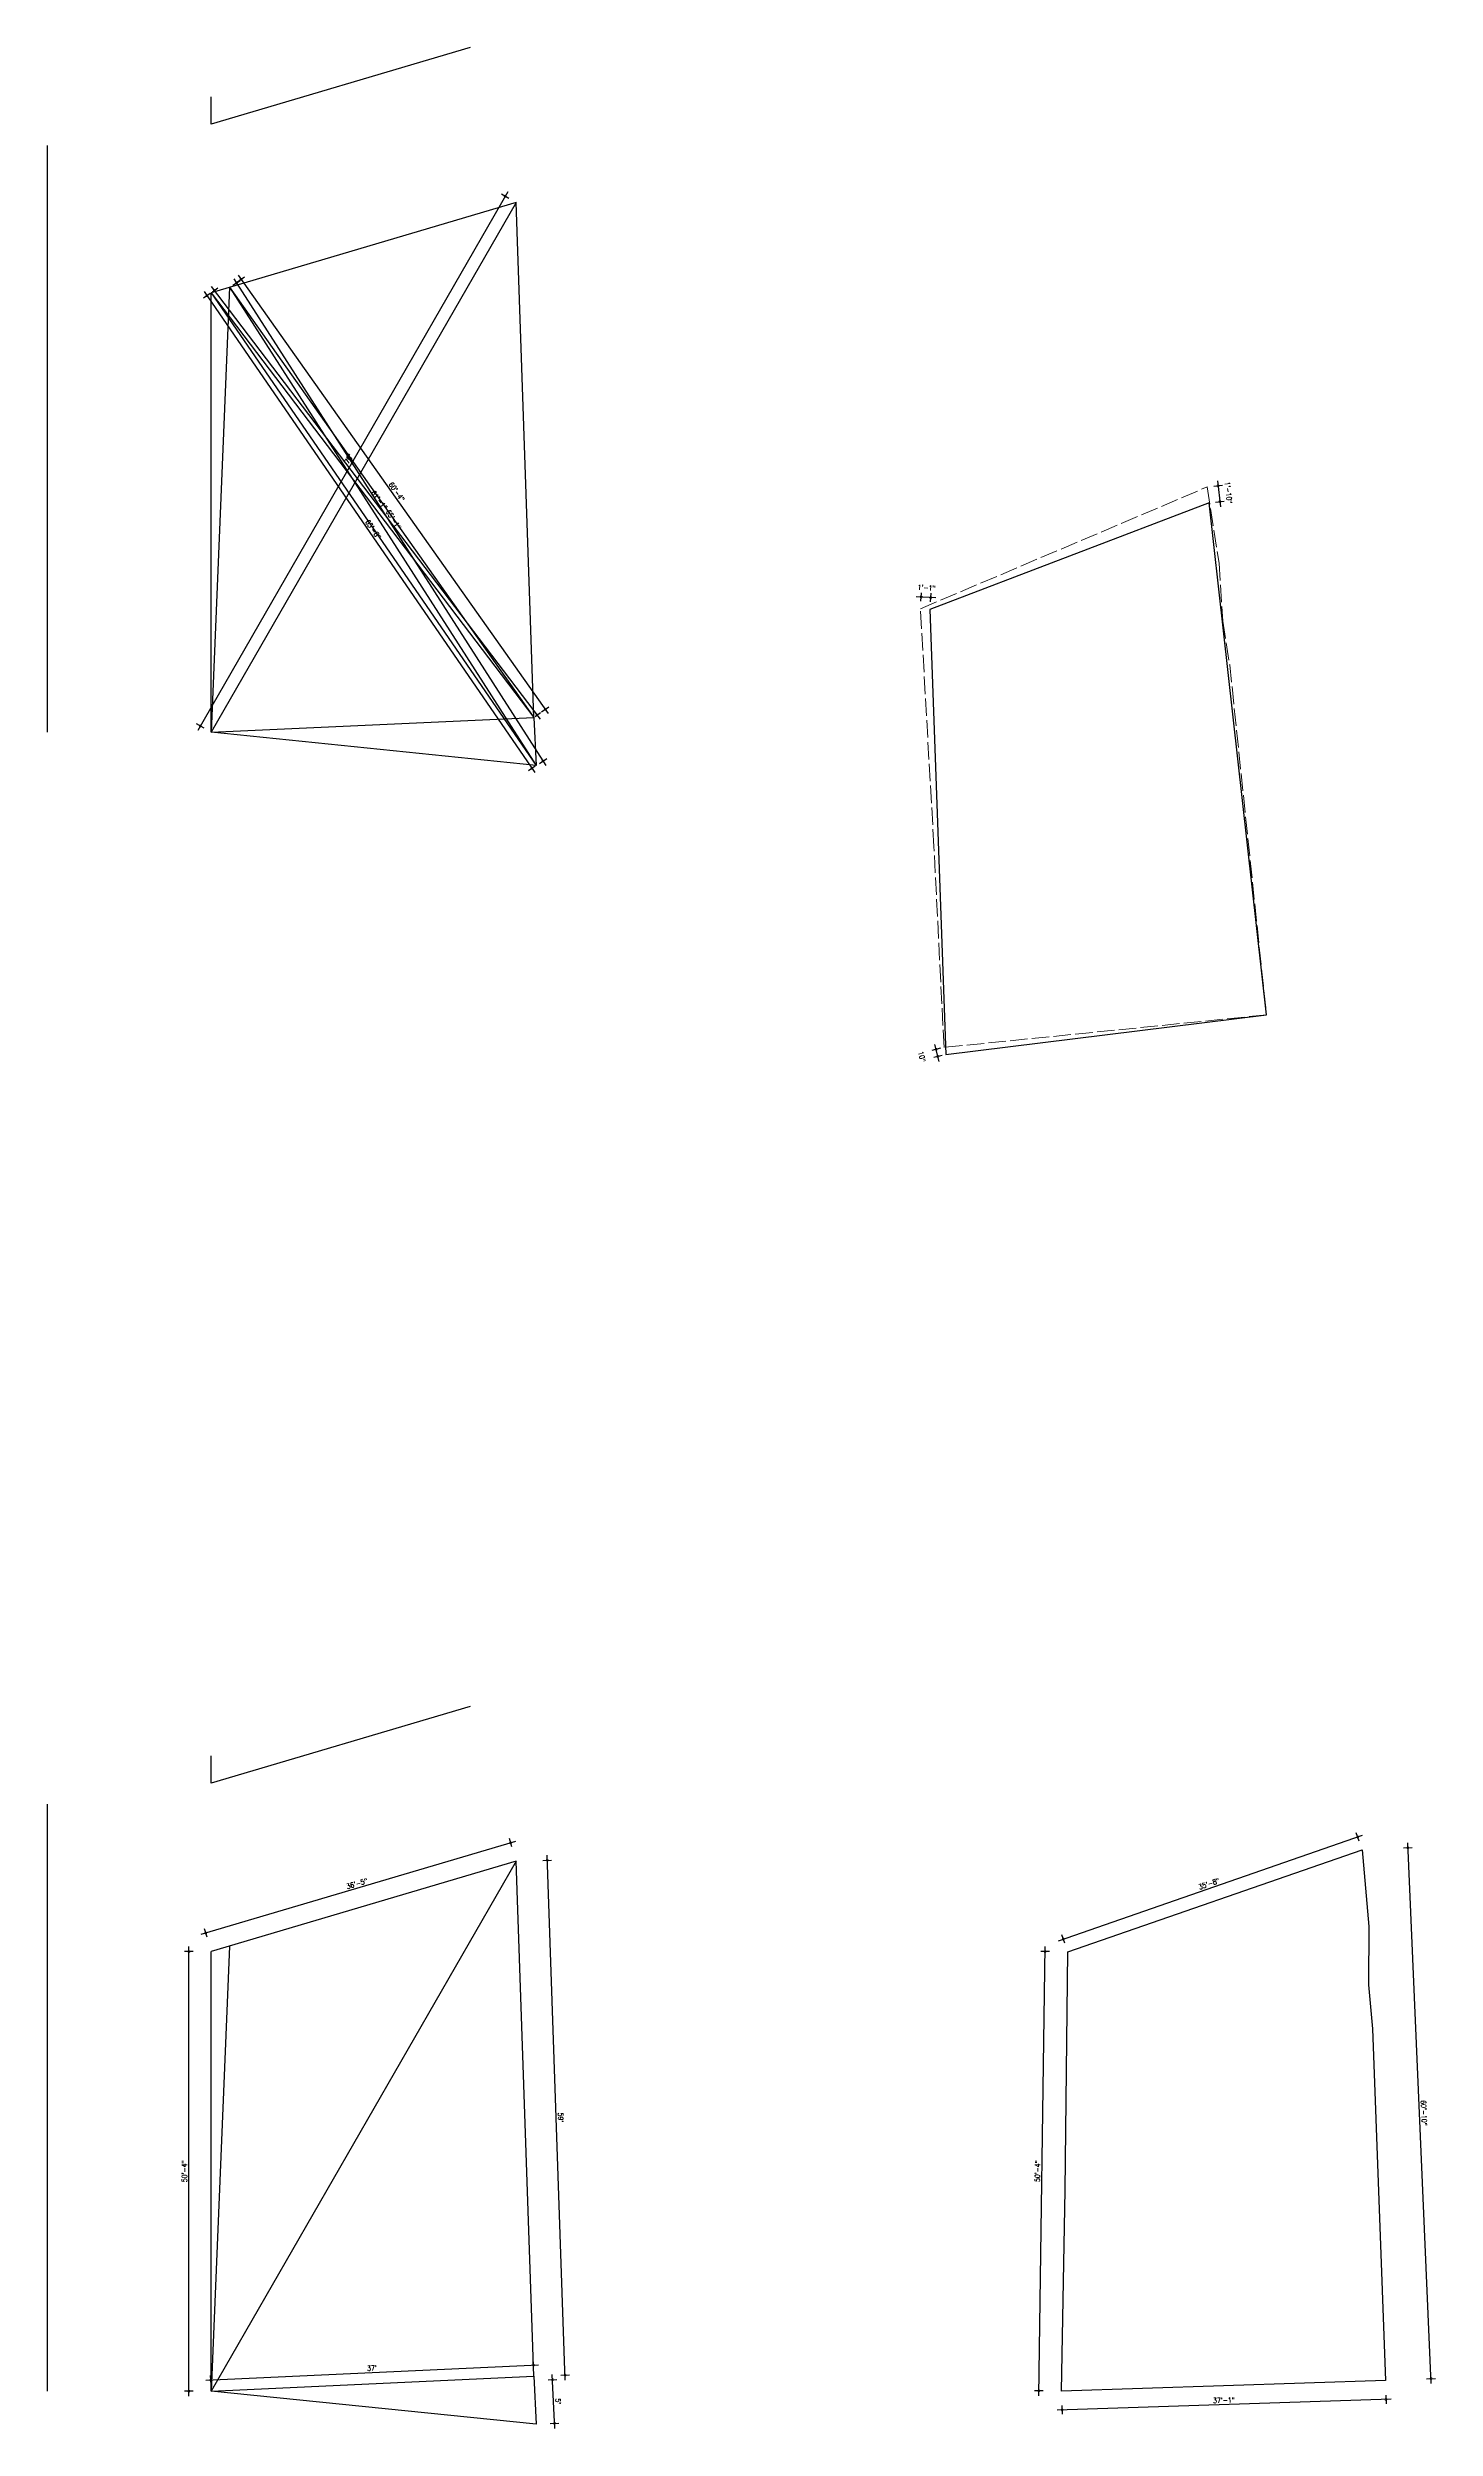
# Model space of a CAD drawing. Header units: inches. Extents: x -9985691 to 3643, y -3269800 to 4788.
# Drawn here: x -4993116 to -4991209, y -3263926 to -3260655 of the extents above; entities that cross this region are included whole.
import ezdxf

# ---------------------------------------------------------------- set-up
doc = ezdxf.new("R2010")
doc.units = ezdxf.units.IN
doc.header["$LTSCALE"] = 2
doc.header["$MEASUREMENT"] = 0
doc.header["$PDMODE"] = 34
doc.linetypes.add('ACAD_ISO02W100', pattern=[15, 12, -3])
doc.layers.get('0').update_dxf_attribs({"linetype": 'CONTINUOUS'})
doc.layers.get('DEFPOINTS').update_dxf_attribs({"color": 141, "linetype": 'CONTINUOUS'})
doc.layers.add('furniture', color=31, linetype='CONTINUOUS')
doc.layers.add('HATCH', color=60, linetype='ACAD_ISO02W100', lineweight=13)
doc.styles.add('ROMANS', font='Romans.shx', dxfattribs={"width": 0.8})
doc.dimstyles.new('8 SCALE', dxfattribs={"dimscale": 0, "dimtxt": 7, "dimasz": 6, "dimexe": 6, "dimexo": 2, "dimgap": 2, "dimtad": 1, "dimdec": 0, "dimzin": 0, "dimdsep": 46, "dimlunit": 4, "dimtxsty": 'ROMANS', "dimblk": 'DOTSMALL', "dimcen": 0, "dimdle": 7, "dimclrd": 8, "dimclre": 8, "dimclrt": 3, "dimadec": 0, "dimazin": 0, "dimtfac": 1, "dimtdec": 0, "dimtofl": 0, "dimtmove": 2, "dimatfit": 3, "dimfxl": 6, "dimfxlon": 1, "dimtolj": 1, "dimtzin": 0, "dimarcsym": 0})

# ---------------------------------------------------------------- blocks, each defined once
blk = doc.blocks.new('_DOTSMALL')
at = {"color": 0, "linetype": 'ByBlock', "const_width": 0.5}
blk.add_lwpolyline([(-0.0625, 0, 1), (0.0625, 0, 1)], format="xyb", close=True, dxfattribs=at)
blk = doc.blocks.new('*D444')
at = {"color": 8, "lineweight": -2, "ltscale": 0.5, "transparency": 16777216}
for p, q in [((-4992855.4, -3260976.5), (-4992845.6, -3260969.6)), ((-4992854.6, -3260967.3), (-4992428.2, -3261569.8)), ((-4992437.2, -3261567.5), (-4992427.4, -3261560.6))]:
    blk.add_line(p, q, dxfattribs=at)
at = {"layer": 'DEFPOINTS', "color": 0, "ltscale": 0.5, "transparency": 16777216}
for p in [(-4992866.1, -3260984), (-4992447.8, -3261575), (-4992432.3, -3261564.1)]:
    blk.add_point(p, dxfattribs=at)
at = {"color": 8, "lineweight": -2, "ltscale": 0.5, "transparency": 16777216, "xscale": 6, "yscale": 6, "zscale": 6}
for p, rotation in [((-4992850.5, -3260973), 125.2861625168932), ((-4992432.3, -3261564.1), 305.2861625168932)]:
    blk.add_blockref('_DOTSMALL', p, dxfattribs=dict(at, rotation=rotation))
at = {"color": 3, "ltscale": 0.5, "transparency": 16777216, "insert": (-4992636.4, -3261265), "char_height": 7, "attachment_point": 5, "rotation": 305.2862, "style": 'ROMANS'}
blk.add_mtext('\\A1;60\'-4"', dxfattribs=at)
blk = doc.blocks.new('*D445')
at = {"color": 8, "lineweight": -2, "ltscale": 0.5, "transparency": 16777216}
for p, q in [((-4992861.7, -3260981.2), (-4992851.6, -3260974.8)), ((-4992860.5, -3260972.1), (-4992431.5, -3261640.9)), ((-4992440.3, -3261638.2), (-4992430.2, -3261631.7))]:
    blk.add_line(p, q, dxfattribs=at)
at = {"layer": 'DEFPOINTS', "color": 0, "ltscale": 0.5, "transparency": 16777216}
for p in [(-4992866.1, -3260984), (-4992444.6, -3261641), (-4992435.3, -3261635)]:
    blk.add_point(p, dxfattribs=at)
at = {"color": 8, "lineweight": -2, "ltscale": 0.5, "transparency": 16777216, "xscale": 6, "yscale": 6, "zscale": 6}
for p, rotation in [((-4992856.7, -3260978), 122.6791792936752), ((-4992435.3, -3261635), 302.6791792936752)]:
    blk.add_blockref('_DOTSMALL', p, dxfattribs=dict(at, rotation=rotation))
at = {"color": 3, "ltscale": 0.5, "transparency": 16777216, "insert": (-4992640.8, -3261303.2), "char_height": 7, "attachment_point": 5, "rotation": 302.6792, "style": 'ROMANS'}
blk.add_mtext('\\A1;65\'-1"', dxfattribs=at)
blk = doc.blocks.new('*D446')
at = {"color": 8, "lineweight": -2, "ltscale": 0.5, "transparency": 16777216}
for p, q in [((-4992901.2, -3260989.8), (-4992446.5, -3261650.8)), ((-4992893, -3260992.6), (-4992902.1, -3260998.9)), ((-4992446.3, -3261642.1), (-4992455.5, -3261648.4))]:
    blk.add_line(p, q, dxfattribs=at)
at = {"layer": 'DEFPOINTS', "color": 0, "ltscale": 0.5, "transparency": 16777216}
for p in [(-4992891.3, -3260991.5), (-4992450.5, -3261645), (-4992444.6, -3261641)]:
    blk.add_point(p, dxfattribs=at)
at = {"color": 8, "lineweight": -2, "ltscale": 0.5, "transparency": 16777216, "xscale": 6, "yscale": 6, "zscale": 6}
for p, rotation in [((-4992897.2, -3260995.5), 124.5188354522615), ((-4992450.5, -3261645), 304.5188354522615)]:
    blk.add_blockref('_DOTSMALL', p, dxfattribs=dict(at, rotation=rotation))
at = {"color": 3, "ltscale": 0.5, "transparency": 16777216, "insert": (-4992668.8, -3261316.8), "char_height": 7, "attachment_point": 5, "rotation": 304.5188, "style": 'ROMANS'}
blk.add_mtext('\\A1;65\'-8"', dxfattribs=at)
blk = doc.blocks.new('*D447')
at = {"color": 8, "lineweight": -2, "ltscale": 0.5, "transparency": 16777216}
for p, q in [((-4992891.4, -3260982.8), (-4992439.4, -3261577.5)), ((-4992889.7, -3260990.3), (-4992882.4, -3260984.7)), ((-4992446.2, -3261573.8), (-4992438.9, -3261568.3))]:
    blk.add_line(p, q, dxfattribs=at)
at = {"layer": 'DEFPOINTS', "color": 0, "ltscale": 0.5, "transparency": 16777216}
for p in [(-4992891.3, -3260991.5), (-4992447.8, -3261575), (-4992443.6, -3261571.9)]:
    blk.add_point(p, dxfattribs=at)
at = {"color": 8, "lineweight": -2, "ltscale": 0.5, "transparency": 16777216, "xscale": 6, "yscale": 6, "zscale": 6}
for p, rotation in [((-4992887.2, -3260988.3), 127.2364378178226), ((-4992443.6, -3261571.9), 307.2364378178227)]:
    blk.add_blockref('_DOTSMALL', p, dxfattribs=dict(at, rotation=rotation))
at = {"color": 3, "ltscale": 0.5, "transparency": 16777216, "insert": (-4992660.5, -3261276.4), "char_height": 7, "attachment_point": 5, "rotation": 307.2364, "style": 'ROMANS'}
blk.add_mtext('\\A1;61\'-1"', dxfattribs=at)
blk = doc.blocks.new('*D448')
at = {"color": 8, "lineweight": -2, "ltscale": 0.5, "transparency": 16777216}
for p, q in [((-4991508.2, -3261249.7), (-4991504.2, -3261285.5)), ((-4991513.3, -3261257.3), (-4991501.4, -3261255.9)), ((-4991510.9, -3261279.2), (-4991499, -3261277.9))]:
    blk.add_line(p, q, dxfattribs=at)
at = {"layer": 'DEFPOINTS', "color": 0, "ltscale": 0.5, "transparency": 16777216}
for p in [(-4991522.3, -3261258.3), (-4991519.8, -3261280.2), (-4991504.9, -3261278.5)]:
    blk.add_point(p, dxfattribs=at)
at = {"color": 8, "lineweight": -2, "ltscale": 0.5, "transparency": 16777216, "xscale": 6, "yscale": 6, "zscale": 6}
for p, rotation in [((-4991507.4, -3261256.6), 96.38714224841213), ((-4991504.9, -3261278.5), 276.3871422484121)]:
    blk.add_blockref('_DOTSMALL', p, dxfattribs=dict(at, rotation=rotation))
at = {"color": 3, "ltscale": 0.5, "transparency": 16777216, "insert": (-4991493.1, -3261266.1), "char_height": 7, "attachment_point": 5, "rotation": 276.3871, "style": 'ROMANS'}
blk.add_mtext('\\A1;1\'-10"', dxfattribs=at)
blk = doc.blocks.new('*D449')
at = {"color": 8, "lineweight": -2, "ltscale": 0.5, "transparency": 16777216}
for p, q in [((-4991895.4, -3261410.9), (-4991922.5, -3261409.1)), ((-4991915.9, -3261415.5), (-4991915.1, -3261403.6)), ((-4991902.8, -3261416.4), (-4991902, -3261404.4))]:
    blk.add_line(p, q, dxfattribs=at)
at = {"layer": 'DEFPOINTS', "color": 0, "ltscale": 0.5, "transparency": 16777216}
for p in [(-4991915.5, -3261409.6), (-4991916.6, -3261425.8), (-4991903.5, -3261426.6)]:
    blk.add_point(p, dxfattribs=at)
at = {"color": 8, "lineweight": -2, "ltscale": 0.5, "transparency": 16777216, "xscale": 6, "yscale": 6, "zscale": 6}
for p, rotation in [((-4991915.5, -3261409.6), 176.2030623867262), ((-4991902.4, -3261410.4), 356.2030623867262)]:
    blk.add_blockref('_DOTSMALL', p, dxfattribs=dict(at, rotation=rotation))
at = {"color": 3, "ltscale": 0.5, "transparency": 16777216, "insert": (-4991908.1, -3261396.8), "char_height": 7, "attachment_point": 5, "rotation": 356.2031, "style": 'ROMANS'}
blk.add_mtext('\\A1;1\'-1"', dxfattribs=at)
blk = doc.blocks.new('*D450')
at = {"color": 8, "lineweight": -2, "ltscale": 0.5, "transparency": 16777216}
for p, q in [((-4991889.1, -3262029.7), (-4991900.8, -3262032.6)), ((-4991890.8, -3262047.7), (-4991896.6, -3262024.4)), ((-4991886.7, -3262039.5), (-4991898.3, -3262042.4))]:
    blk.add_line(p, q, dxfattribs=at)
at = {"layer": 'DEFPOINTS', "color": 0, "ltscale": 0.5, "transparency": 16777216}
for p in [(-4991894.9, -3262031.1), (-4991884.1, -3262028.5), (-4991881.7, -3262038.3)]:
    blk.add_point(p, dxfattribs=at)
at = {"color": 8, "lineweight": -2, "ltscale": 0.5, "transparency": 16777216, "xscale": 6, "yscale": 6, "zscale": 6}
for p, rotation in [((-4991894.9, -3262031.1), 104.0074062440196), ((-4991892.5, -3262040.9), 284.0074062440196)]:
    blk.add_blockref('_DOTSMALL', p, dxfattribs=dict(at, rotation=rotation))
at = {"color": 3, "ltscale": 0.5, "transparency": 16777216, "insert": (-4991914.6, -3262041.3), "char_height": 7, "attachment_point": 5, "rotation": 284.0074, "style": 'ROMANS'}
blk.add_mtext('\\A1;10"', dxfattribs=at)
blk = doc.blocks.new('*D452')
at = {"color": 8, "lineweight": -2, "ltscale": 0.5, "transparency": 16777216}
for p, q in [((-4992428.2, -3263859.6), (-4992416.2, -3263859)), ((-4992419, -3263926.2), (-4992422.6, -3263852.3)), ((-4992425.3, -3263919.5), (-4992413.4, -3263918.9))]:
    blk.add_line(p, q, dxfattribs=at)
at = {"layer": 'DEFPOINTS', "color": 0, "ltscale": 0.5, "transparency": 16777216}
for p in [(-4992447.5, -3263860.5), (-4992422.2, -3263859.3), (-4992444.6, -3263920.4)]:
    blk.add_point(p, dxfattribs=at)
at = {"color": 8, "lineweight": -2, "ltscale": 0.5, "transparency": 16777216, "xscale": 6, "yscale": 6, "zscale": 6}
for p, rotation in [((-4992422.2, -3263859.3), 92.74554425448545), ((-4992419.3, -3263919.2), 272.7455442544855)]:
    blk.add_blockref('_DOTSMALL', p, dxfattribs=dict(at, rotation=rotation))
at = {"color": 3, "ltscale": 0.5, "transparency": 16777216, "insert": (-4992414.6, -3263889), "char_height": 7, "attachment_point": 5, "rotation": 272.7455, "style": 'ROMANS'}
blk.add_mtext("\\A1;5'", dxfattribs=at)
blk = doc.blocks.new('*D453')
at = {"color": 8, "lineweight": -2, "ltscale": 0.5, "transparency": 16777216}
for p, q in [((-4991252.5, -3263128.6), (-4991240.5, -3263128.1)), ((-4991214.4, -3263864.7), (-4991246.8, -3263121.4)), ((-4991220.7, -3263858), (-4991208.7, -3263857.5))]:
    blk.add_line(p, q, dxfattribs=at)
at = {"layer": 'DEFPOINTS', "color": 0, "ltscale": 0.5, "transparency": 16777216}
for p in [(-4991309.3, -3263131.1), (-4991246.5, -3263128.4), (-4991277.5, -3263860.5)]:
    blk.add_point(p, dxfattribs=at)
at = {"color": 8, "lineweight": -2, "ltscale": 0.5, "transparency": 16777216, "xscale": 6, "yscale": 6, "zscale": 6}
for p, rotation in [((-4991246.5, -3263128.4), 92.49755275602173), ((-4991214.7, -3263857.7), 272.4975527560218)]:
    blk.add_blockref('_DOTSMALL', p, dxfattribs=dict(at, rotation=rotation))
at = {"color": 3, "ltscale": 0.5, "transparency": 16777216, "insert": (-4991224.4, -3263492.8), "char_height": 7, "attachment_point": 5, "rotation": 272.4976, "style": 'ROMANS'}
blk.add_mtext('\\A1;60\'-10"', dxfattribs=at)
blk = doc.blocks.new('*D454')
at = {"color": 8, "lineweight": -2, "ltscale": 0.5, "transparency": 16777216}
for p, q in [((-4992435.5, -3263145.7), (-4992423.5, -3263145.2)), ((-4992404.8, -3263860), (-4992429.8, -3263138.5)), ((-4992411, -3263853.2), (-4992399.1, -3263852.8))]:
    blk.add_line(p, q, dxfattribs=at)
at = {"layer": 'DEFPOINTS', "color": 0, "ltscale": 0.5, "transparency": 16777216}
for p in [(-4992472.3, -3263146.9), (-4992429.5, -3263145.5), (-4992447.8, -3263854.5)]:
    blk.add_point(p, dxfattribs=at)
at = {"color": 8, "lineweight": -2, "ltscale": 0.5, "transparency": 16777216, "xscale": 6, "yscale": 6, "zscale": 6}
for p, rotation in [((-4992429.5, -3263145.5), 91.98281161523738), ((-4992405, -3263853), 271.9828116152374)]:
    blk.add_blockref('_DOTSMALL', p, dxfattribs=dict(at, rotation=rotation))
at = {"color": 3, "ltscale": 0.5, "transparency": 16777216, "insert": (-4992411.1, -3263499), "char_height": 7, "attachment_point": 5, "rotation": 271.9828, "style": 'ROMANS'}
blk.add_mtext("\\A1;59'", dxfattribs=at)
blk = doc.blocks.new('*D455')
at = {"color": 8, "lineweight": -2, "ltscale": 0.5, "transparency": 16777216}
for p, q in [((-4992916, -3263271), (-4992928, -3263271)), ((-4992922, -3263882), (-4992922, -3263264)), ((-4992916, -3263875), (-4992928, -3263875))]:
    blk.add_line(p, q, dxfattribs=at)
at = {"layer": 'DEFPOINTS', "color": 0, "ltscale": 0.5, "transparency": 16777216}
for p in [(-4992922, -3263271), (-4992891.3, -3263271), (-4992891.3, -3263875)]:
    blk.add_point(p, dxfattribs=at)
at = {"color": 8, "lineweight": -2, "ltscale": 0.5, "transparency": 16777216, "xscale": 6, "yscale": 6, "zscale": 6}
for p, rotation in [((-4992922, -3263271), 90), ((-4992922, -3263875), 270)]:
    blk.add_blockref('_DOTSMALL', p, dxfattribs=dict(at, rotation=rotation))
at = {"color": 3, "ltscale": 0.5, "transparency": 16777216, "insert": (-4992928.2, -3263573), "char_height": 7, "attachment_point": 5, "rotation": 90, "style": 'ROMANS'}
blk.add_mtext('\\A1;50\'-4"', dxfattribs=at)
blk = doc.blocks.new('*D456')
at = {"color": 8, "lineweight": -2, "ltscale": 0.5, "transparency": 16777216}
for p, q in [((-4992478.1, -3263127.2), (-4992481.5, -3263115.7)), ((-4992473.1, -3263119.5), (-4992905.6, -3263247.5)), ((-4992897.2, -3263251.2), (-4992900.6, -3263239.7))]:
    blk.add_line(p, q, dxfattribs=at)
at = {"layer": 'DEFPOINTS', "color": 0, "ltscale": 0.5, "transparency": 16777216}
for p in [(-4992472.3, -3263146.9), (-4992898.9, -3263245.5), (-4992891.3, -3263271)]:
    blk.add_point(p, dxfattribs=at)
at = {"color": 8, "lineweight": -2, "ltscale": 0.5, "transparency": 16777216, "xscale": 6, "yscale": 6, "zscale": 6}
for p, rotation in [((-4992479.8, -3263121.5), 16.4869188262913), ((-4992898.9, -3263245.5), 196.4869188262913)]:
    blk.add_blockref('_DOTSMALL', p, dxfattribs=dict(at, rotation=rotation))
at = {"color": 3, "ltscale": 0.5, "transparency": 16777216, "insert": (-4992691.1, -3263177.6), "char_height": 7, "attachment_point": 5, "rotation": 16.4869, "style": 'ROMANS'}
blk.add_mtext('\\A1;36\'-5"', dxfattribs=at)
blk = doc.blocks.new('*D457')
at = {"color": 8, "lineweight": -2, "ltscale": 0.5, "transparency": 16777216}
for p, q in [((-4992448.2, -3263845.3), (-4992448.8, -3263833.3)), ((-4992899, -3263860.1), (-4992441.5, -3263839)), ((-4992891.7, -3263865.7), (-4992892.3, -3263853.7))]:
    blk.add_line(p, q, dxfattribs=at)
at = {"layer": 'DEFPOINTS', "color": 0, "ltscale": 0.5, "transparency": 16777216}
for p in [(-4992448.5, -3263839.3), (-4992447.8, -3263854.5), (-4992891.3, -3263875)]:
    blk.add_point(p, dxfattribs=at)
at = {"color": 8, "lineweight": -2, "ltscale": 0.5, "transparency": 16777216, "xscale": 6, "yscale": 6, "zscale": 6}
for p, rotation in [((-4992448.5, -3263839.3), 2.638984679658408), ((-4992892, -3263859.7), 182.6389846796584)]:
    blk.add_blockref('_DOTSMALL', p, dxfattribs=dict(at, rotation=rotation))
at = {"color": 3, "ltscale": 0.5, "transparency": 16777216, "insert": (-4992670.5, -3263843.4), "char_height": 7, "attachment_point": 5, "rotation": 2.639, "style": 'ROMANS'}
blk.add_mtext("\\A1;37'", dxfattribs=at)
blk = doc.blocks.new('*D458')
at = {"color": 8, "lineweight": -2, "ltscale": 0.5, "transparency": 16777216}
for p, q in [((-4991269.7, -3263886.2), (-4991728.8, -3263901.1)), ((-4991722, -3263894.9), (-4991721.6, -3263906.9)), ((-4991276.8, -3263880.4), (-4991276.5, -3263892.4))]:
    blk.add_line(p, q, dxfattribs=at)
at = {"layer": 'DEFPOINTS', "color": 0, "ltscale": 0.5, "transparency": 16777216}
for p in [(-4991277.5, -3263860.5), (-4991722.6, -3263875), (-4991721.8, -3263900.9)]:
    blk.add_point(p, dxfattribs=at)
at = {"color": 8, "lineweight": -2, "ltscale": 0.5, "transparency": 16777216, "xscale": 6, "yscale": 6, "zscale": 6}
for p, rotation in [((-4991721.8, -3263900.9), 181.8640260577831), ((-4991276.7, -3263886.4), 1.864026057783113)]:
    blk.add_blockref('_DOTSMALL', p, dxfattribs=dict(at, rotation=rotation))
at = {"color": 3, "ltscale": 0.5, "transparency": 16777216, "insert": (-4991499.4, -3263887.5), "char_height": 7, "attachment_point": 5, "rotation": 1.864, "style": 'ROMANS'}
blk.add_mtext('\\A1;37\'-1"', dxfattribs=at)
blk = doc.blocks.new('*D459')
at = {"color": 8, "lineweight": -2, "ltscale": 0.5, "transparency": 16777216}
for p, q in [((-4991753.8, -3263881.5), (-4991745.1, -3263264)), ((-4991739.2, -3263271.1), (-4991751.2, -3263270.9)), ((-4991747.7, -3263874.6), (-4991759.7, -3263874.4))]:
    blk.add_line(p, q, dxfattribs=at)
at = {"layer": 'DEFPOINTS', "color": 0, "ltscale": 0.5, "transparency": 16777216}
for p in [(-4991745.2, -3263271), (-4991714.1, -3263271.5), (-4991722.6, -3263875)]:
    blk.add_point(p, dxfattribs=at)
at = {"color": 8, "lineweight": -2, "ltscale": 0.5, "transparency": 16777216, "xscale": 6, "yscale": 6, "zscale": 6}
for p, rotation in [((-4991745.2, -3263271), 89.1925866969598), ((-4991753.7, -3263874.5), 269.1925866969598)]:
    blk.add_blockref('_DOTSMALL', p, dxfattribs=dict(at, rotation=rotation))
at = {"color": 3, "ltscale": 0.5, "transparency": 16777216, "insert": (-4991755.7, -3263572.7), "char_height": 7, "attachment_point": 5, "rotation": 89.1926, "style": 'ROMANS'}
blk.add_mtext('\\A1;50\'-4"', dxfattribs=at)
blk = doc.blocks.new('*D460')
at = {"color": 8, "lineweight": -2, "ltscale": 0.5, "transparency": 16777216}
for p, q in [((-4991726.8, -3263256.1), (-4991308.8, -3263111.2)), ((-4991313.5, -3263119.1), (-4991317.4, -3263107.8)), ((-4991718.2, -3263259.5), (-4991722.2, -3263248.2))]:
    blk.add_line(p, q, dxfattribs=at)
at = {"layer": 'DEFPOINTS', "color": 0, "ltscale": 0.5, "transparency": 16777216}
for p in [(-4991315.4, -3263113.5), (-4991309.3, -3263131.1), (-4991714.1, -3263271.5)]:
    blk.add_point(p, dxfattribs=at)
at = {"color": 8, "lineweight": -2, "ltscale": 0.5, "transparency": 16777216, "xscale": 6, "yscale": 6, "zscale": 6}
for p, rotation in [((-4991315.4, -3263113.5), 19.12345683323267), ((-4991720.2, -3263253.8), 199.1234568332327)]:
    blk.add_blockref('_DOTSMALL', p, dxfattribs=dict(at, rotation=rotation))
at = {"color": 3, "ltscale": 0.5, "transparency": 16777216, "insert": (-4991519.8, -3263177.8), "char_height": 7, "attachment_point": 5, "rotation": 19.1235, "style": 'ROMANS'}
blk.add_mtext('\\A1;35\'-8"', dxfattribs=at)
blk = doc.blocks.new('*D540')
at = {"color": 8, "lineweight": -2, "ltscale": 0.5, "transparency": 16777216}
for p, q in [((-4992483.9, -3260852.7), (-4992909.9, -3261592.9)), ((-4992482.2, -3260861.8), (-4992492.6, -3260855.8)), ((-4992901.2, -3261589.8), (-4992911.6, -3261583.8))]:
    blk.add_line(p, q, dxfattribs=at)
at = {"layer": 'DEFPOINTS', "color": 0, "ltscale": 0.5, "transparency": 16777216}
for p in [(-4992472.3, -3260867.5), (-4992906.4, -3261586.8), (-4992891.3, -3261595.5)]:
    blk.add_point(p, dxfattribs=at)
at = {"color": 8, "lineweight": -2, "ltscale": 0.5, "transparency": 16777216, "xscale": 6, "yscale": 6, "zscale": 6}
for p, rotation in [((-4992487.4, -3260858.8), 60.07616839993868), ((-4992906.4, -3261586.8), 240.0761683999387)]:
    blk.add_blockref('_DOTSMALL', p, dxfattribs=dict(at, rotation=rotation))
at = {"color": 3, "ltscale": 0.5, "transparency": 16777216, "insert": (-4992702.3, -3261219.7), "char_height": 7, "attachment_point": 5, "rotation": 60.0762, "style": 'ROMANS'}
blk.add_mtext("\\A1;70'", dxfattribs=at)

msp = doc.modelspace()

# ---------------------------------------------------------------- linework, layer by layer
at = {"ltscale": 0.5}
for p, q in [((-4992535.3, -3260654.6), (-4992891.3, -3260760)), ((-4992891.3, -3260760), (-4992891.3, -3260722.4)), ((-4993116.3, -3261595.5), (-4993116.3, -3260789)), ((-4992472.3, -3260867.5), (-4992891.3, -3260991.5)), ((-4992472.3, -3260867.5), (-4992891.3, -3261595.5)), ((-4992447.8, -3261575), (-4992472.3, -3260867.5)), ((-4992866.1, -3260984), (-4992891.3, -3261595.5)), ((-4992891.3, -3261595.5), (-4992891.3, -3260991.5)), ((-4992891.3, -3260991.5), (-4992447.8, -3261575)), ((-4992891.3, -3260991.5), (-4992444.6, -3261641)), ((-4992866.1, -3260984), (-4992447.8, -3261575)), ((-4992866.1, -3260984), (-4992444.6, -3261641)), ((-4992891.3, -3261595.5), (-4992447.8, -3261575)), ((-4992447.8, -3261575), (-4992444.6, -3261641)), ((-4992444.6, -3261641), (-4992891.3, -3261595.5)), ((-4992535.3, -3262934.1), (-4992891.3, -3263039.4)), ((-4992891.3, -3263039.4), (-4992891.3, -3263001.9)), ((-4993116.3, -3263875), (-4993116.3, -3263068.5)), ((-4992472.3, -3263146.9), (-4992891.3, -3263271)), ((-4992472.3, -3263146.9), (-4992891.3, -3263875)), ((-4992447.8, -3263854.5), (-4992472.3, -3263146.9)), ((-4992866.1, -3263263.5), (-4992891.3, -3263875)), ((-4992891.3, -3263875), (-4992891.3, -3263271)), ((-4992891.3, -3263875), (-4992447.8, -3263854.5)), ((-4992447.8, -3263854.5), (-4992444.6, -3263920.4)), ((-4992444.6, -3263920.4), (-4992891.3, -3263875))]:
    msp.add_line(p, q, dxfattribs=at)
at = {"layer": 'furniture', "ltscale": 7}
for points in [[(-4991903.5, -3261426.6), (-4991881.7, -3262038.3), (-4991441, -3261983.8), (-4991519.8, -3261280.2), (-4991903.5, -3261426.6)], [(-4991714.1, -3263271.5), (-4991309.3, -3263131.1), (-4991300.2, -3263236.6), (-4991300.7, -3263316.7), (-4991295.1, -3263377.3), (-4991277.5, -3263860.5), (-4991722.6, -3263875), (-4991717.7, -3263598.8), (-4991714.1, -3263271.5)]]:
    msp.add_lwpolyline(points, dxfattribs=at)
at = {"layer": 'HATCH', "transparency": 33554661}
msp.add_lwpolyline([(-4991916.6, -3261425.8), (-4991522.3, -3261258.3), (-4991506, -3261362.9), (-4991501.1, -3261442.9), (-4991491.4, -3261502.9), (-4991441, -3261983.8), (-4991884.1, -3262028.5), (-4991898, -3261752.6), (-4991916.6, -3261425.8)], dxfattribs=at)

# ---------------------------------------------------------------- dimensions: what is measured, and where the dimension line sits
at = {"ltscale": 0.5}
for p1, p2, distance, picture, middle in [((-4992472.3, -3260867.5), (-4992891.3, -3261595.5), -17.4, '*D540', (-4992702.3, -3261219.7)), ((-4992891.3, -3260991.5), (-4992444.6, -3261641), -7.1, '*D446', (-4992668.8, -3261316.8)), ((-4992891.3, -3260991.5), (-4992447.8, -3261575), 5.2, '*D447', (-4992660.5, -3261276.4)), ((-4992866.1, -3260984), (-4992447.8, -3261575), 19, '*D444', (-4992636.4, -3261265)), ((-4992866.1, -3260984), (-4992444.6, -3261641), 11.1, '*D445', (-4992640.8, -3261303.2)), ((-4991522.3, -3261258.3), (-4991519.8, -3261280.2), 15, '*D448', (-4991493.1, -3261266.1)), ((-4991903.5, -3261426.6), (-4991916.6, -3261425.8), -16.3, '*D449', (-4991908.1, -3261396.8)), ((-4991881.7, -3262038.3), (-4991884.1, -3262028.5), 11.1, '*D450', (-4991914.6, -3262041.3)), ((-4992472.3, -3263146.9), (-4992891.3, -3263271), -26.6, '*D456', (-4992691.1, -3263177.6)), ((-4991714.1, -3263271.5), (-4991309.3, -3263131.1), 18.7, '*D460', (-4991519.8, -3263177.8)), ((-4992447.8, -3263854.5), (-4992472.3, -3263146.9), -42.8, '*D454', (-4992411.1, -3263499)), ((-4991277.5, -3263860.5), (-4991309.3, -3263131.1), -62.9, '*D453', (-4991224.4, -3263492.8)), ((-4991722.6, -3263875), (-4991714.1, -3263271.5), 31.2, '*D459', (-4991755.7, -3263572.7)), ((-4992891.3, -3263875), (-4992447.8, -3263854.5), 15.2, '*D457', (-4992670.5, -3263843.4)), ((-4992444.6, -3263920.4), (-4992447.5, -3263860.5), -25.3, '*D452', (-4992414.6, -3263889)), ((-4991277.5, -3263860.5), (-4991722.6, -3263875), 25.9, '*D458', (-4991499.4, -3263887.5))]:
    dim = msp.add_aligned_dim(p1=p1, p2=p2, distance=distance, dimstyle='8 SCALE', override={"dimscale": 1}, dxfattribs=at)
    dim.commit()
    dim.dimension.update_dxf_attribs({"geometry": picture, "text_midpoint": middle})
dim = msp.add_linear_dim(base=(-4992922, -3263271), p1=(-4992891.3, -3263875), p2=(-4992891.3, -3263271), angle=90, dimstyle='8 SCALE', override={"dimscale": 1}, dxfattribs=at)
dim.commit()
dim.dimension.update_dxf_attribs({"geometry": '*D455', "text_midpoint": (-4992928.2, -3263573)})

doc.saveas('drawing.dxf')
